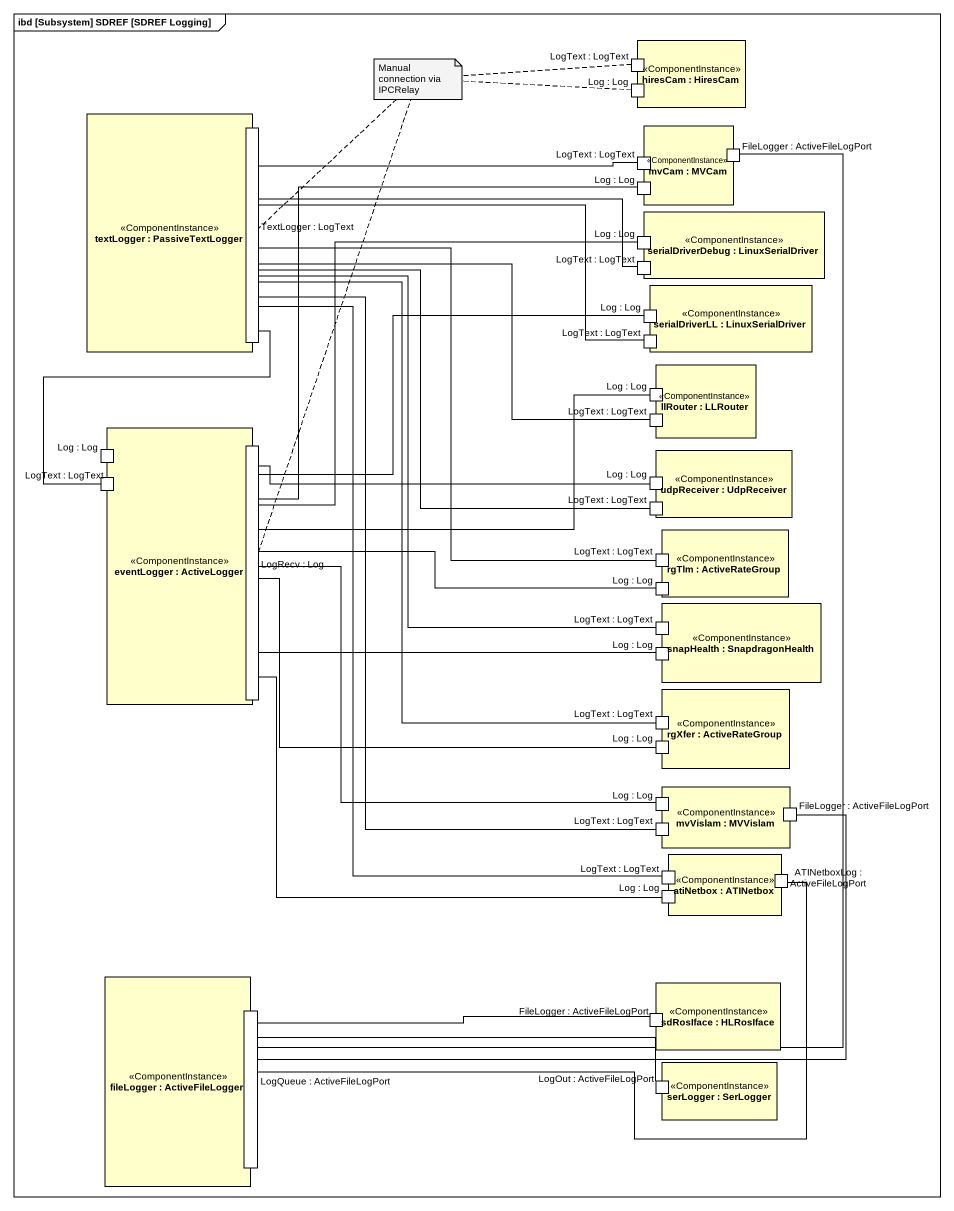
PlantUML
@startuml
mainframe ibd [Subsystem] SDREF [SDREF Logging]
rectangle "hiresCam : HiresCam" as hiresCam <<ComponentInstance>> {
  port "LogText : LogText" as LogText_LogText
  port "Log : Log" as Log_Log
}
rectangle "textLogger : PassiveTextLogger" as textLogger <<ComponentInstance>> {
  port "TextLogger : LogText" as TextLogger_LogText
}
rectangle "mvCam : MVCam" as mvCam <<ComponentInstance>> {
  port "LogText : LogText" as LogText_LogText_2
  port "FileLogger : ActiveFileLogPort" as FileLogger_ActiveFileLogPort
  port "Log : Log" as Log_Log_2
}
rectangle "serialDriverDebug : LinuxSerialDriver" as serialDriverDebug <<ComponentInstance>> {
  port "Log : Log" as Log_Log_3
  port "LogText : LogText" as LogText_LogText_3
}
rectangle "serialDriverLL : LinuxSerialDriver" as serialDriverLL <<ComponentInstance>> {
  port "Log : Log" as Log_Log_4
  port "LogText : LogText" as LogText_LogText_4
}
rectangle "llRouter : LLRouter" as llRouter <<ComponentInstance>> {
  port "Log : Log" as Log_Log_5
  port "LogText : LogText" as LogText_LogText_5
}
rectangle "eventLogger : ActiveLogger" as eventLogger <<ComponentInstance>> {
  port "Log : Log" as Log_Log_6
  port "LogText : LogText" as LogText_LogText_6
  port "LogRecv : Log" as LogRecv_Log
}
rectangle "udpReceiver : UdpReceiver" as udpReceiver <<ComponentInstance>> {
  port "Log : Log" as Log_Log_7
  port "LogText : LogText" as LogText_LogText_7
}
rectangle "rgTlm : ActiveRateGroup" as rgTlm <<ComponentInstance>> {
  port "LogText : LogText" as LogText_LogText_8
  port "Log : Log" as Log_Log_8
}
rectangle "snapHealth : SnapdragonHealth" as snapHealth <<ComponentInstance>> {
  port "LogText : LogText" as LogText_LogText_9
  port "Log : Log" as Log_Log_9
}
rectangle "rgXfer : ActiveRateGroup" as rgXfer <<ComponentInstance>> {
  port "LogText : LogText" as LogText_LogText_10
  port "Log : Log" as Log_Log_10
}
rectangle "mvVislam : MVVislam" as mvVislam <<ComponentInstance>> {
  port "Log : Log" as Log_Log_11
  port "LogText : LogText" as LogText_LogText_11
  port "FileLogger : ActiveFileLogPort" as FileLogger_ActiveFileLogPort_2
}
rectangle "atiNetbox : ATINetbox" as atiNetbox <<ComponentInstance>> {
  port "LogText : LogText" as LogText_LogText_12
  port "Log : Log" as Log_Log_12
  port "ATINetboxLog : ActiveFileLogPort" as ATINetboxLog
}
rectangle "fileLogger : ActiveFileLogger" as fileLogger <<ComponentInstance>> {
  port "LogQueue : ActiveFileLogPort" as LogQueue_ActiveFileLogPort
}
rectangle "sdRosIface : HLRosIface" as sdRosIface <<ComponentInstance>> {
  port "FileLogger : ActiveFileLogPort" as FileLogger_ActiveFileLogPort_3
}
rectangle "serLogger : SerLogger" as serLogger <<ComponentInstance>> {
  port "LogOut : ActiveFileLogPort" as LogOut_ActiveFileLogPort
}
LogText_LogText_2 -left- TextLogger_LogText
FileLogger_ActiveFileLogPort -- LogQueue_ActiveFileLogPort
Log_Log_2 -- LogRecv_Log
Log_Log_3 -- LogRecv_Log
LogText_LogText_3 -left- TextLogger_LogText
Log_Log_4 -- LogRecv_Log
LogText_LogText_4 -left- TextLogger_LogText
Log_Log_5 -left- LogRecv_Log
LogText_LogText_5 -left- TextLogger_LogText
LogText_LogText_6 -up- TextLogger_LogText
LogRecv_Log -right- Log_Log_9
LogRecv_Log -- Log_Log_12
Log_Log_7 -left- LogRecv_Log
LogText_LogText_7 -up- TextLogger_LogText
LogText_LogText_8 -up- TextLogger_LogText
Log_Log_8 -left- LogRecv_Log
LogText_LogText_9 -up- TextLogger_LogText
LogText_LogText_10 -up- TextLogger_LogText
Log_Log_10 -left- LogRecv_Log
Log_Log_11 -left- LogRecv_Log
LogText_LogText_11 -up- TextLogger_LogText
FileLogger_ActiveFileLogPort_2 -left- LogQueue_ActiveFileLogPort
LogText_LogText_12 -up- TextLogger_LogText
ATINetboxLog -left- LogQueue_ActiveFileLogPort
FileLogger_ActiveFileLogPort_3 -left- LogQueue_ActiveFileLogPort
LogOut_ActiveFileLogPort -left- LogQueue_ActiveFileLogPort
note as N1
  Manual connection via IPCRelay
end note
N1 .. LogText_LogText
N1 .. Log_Log
N1 .. TextLogger_LogText
N1 .. LogRecv_Log
@enduml
